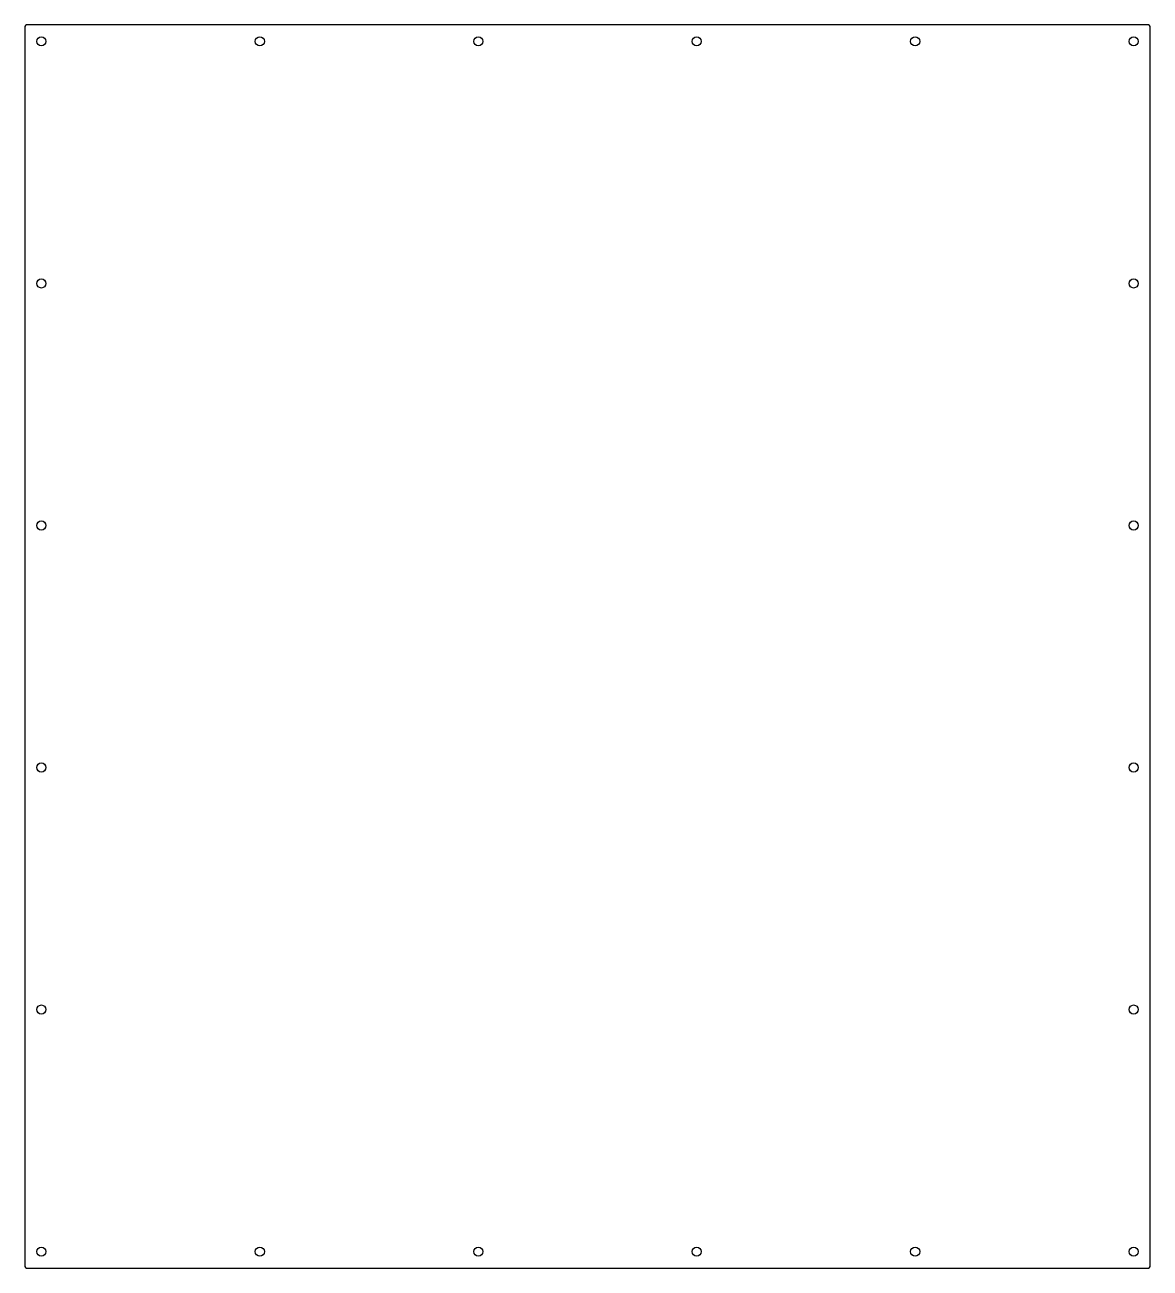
# Model space of a CAD drawing. Header units: millimetres. Extents: x -340 to 340, y -376 to 376.
import ezdxf

# ---------------------------------------------------------------- set-up
doc = ezdxf.new("R2010")
doc.units = ezdxf.units.MM

msp = doc.modelspace()

# ---------------------------------------------------------------- linework, layer by layer
at = {"color": 7, "linetype": 'Continuous', "lineweight": 25}
for p, q in [((339, 375.5), (-339, 375.5)), ((-340, 374.5), (-340, -374.5)), ((340, -374.5), (340, 374.5)), ((-339, -375.5), (339, -375.5))]:
    msp.add_line(p, q, dxfattribs=at)
for centre in [(-330, 365.5), (-198, 365.5), (-66, 365.5), (66, 365.5), (198, 365.5), (330, 365.5), (-330, 219.3), (330, 219.3), (-330, 73.1), (330, 73.1), (-330, -73.1), (330, -73.1), (-330, -219.3), (330, -219.3), (-330, -365.5), (-198, -365.5), (-66, -365.5), (66, -365.5), (198, -365.5), (330, -365.5)]:
    msp.add_circle(centre, 2.75, dxfattribs=at)
for centre, start, end in [((-339, 374.5), 90, 180), ((339, 374.5), 0, 90), ((-339, -374.5), 180, 270), ((339, -374.5), 270, 0)]:
    msp.add_arc(centre, 1, start, end, dxfattribs=at)

doc.saveas('drawing.dxf')
